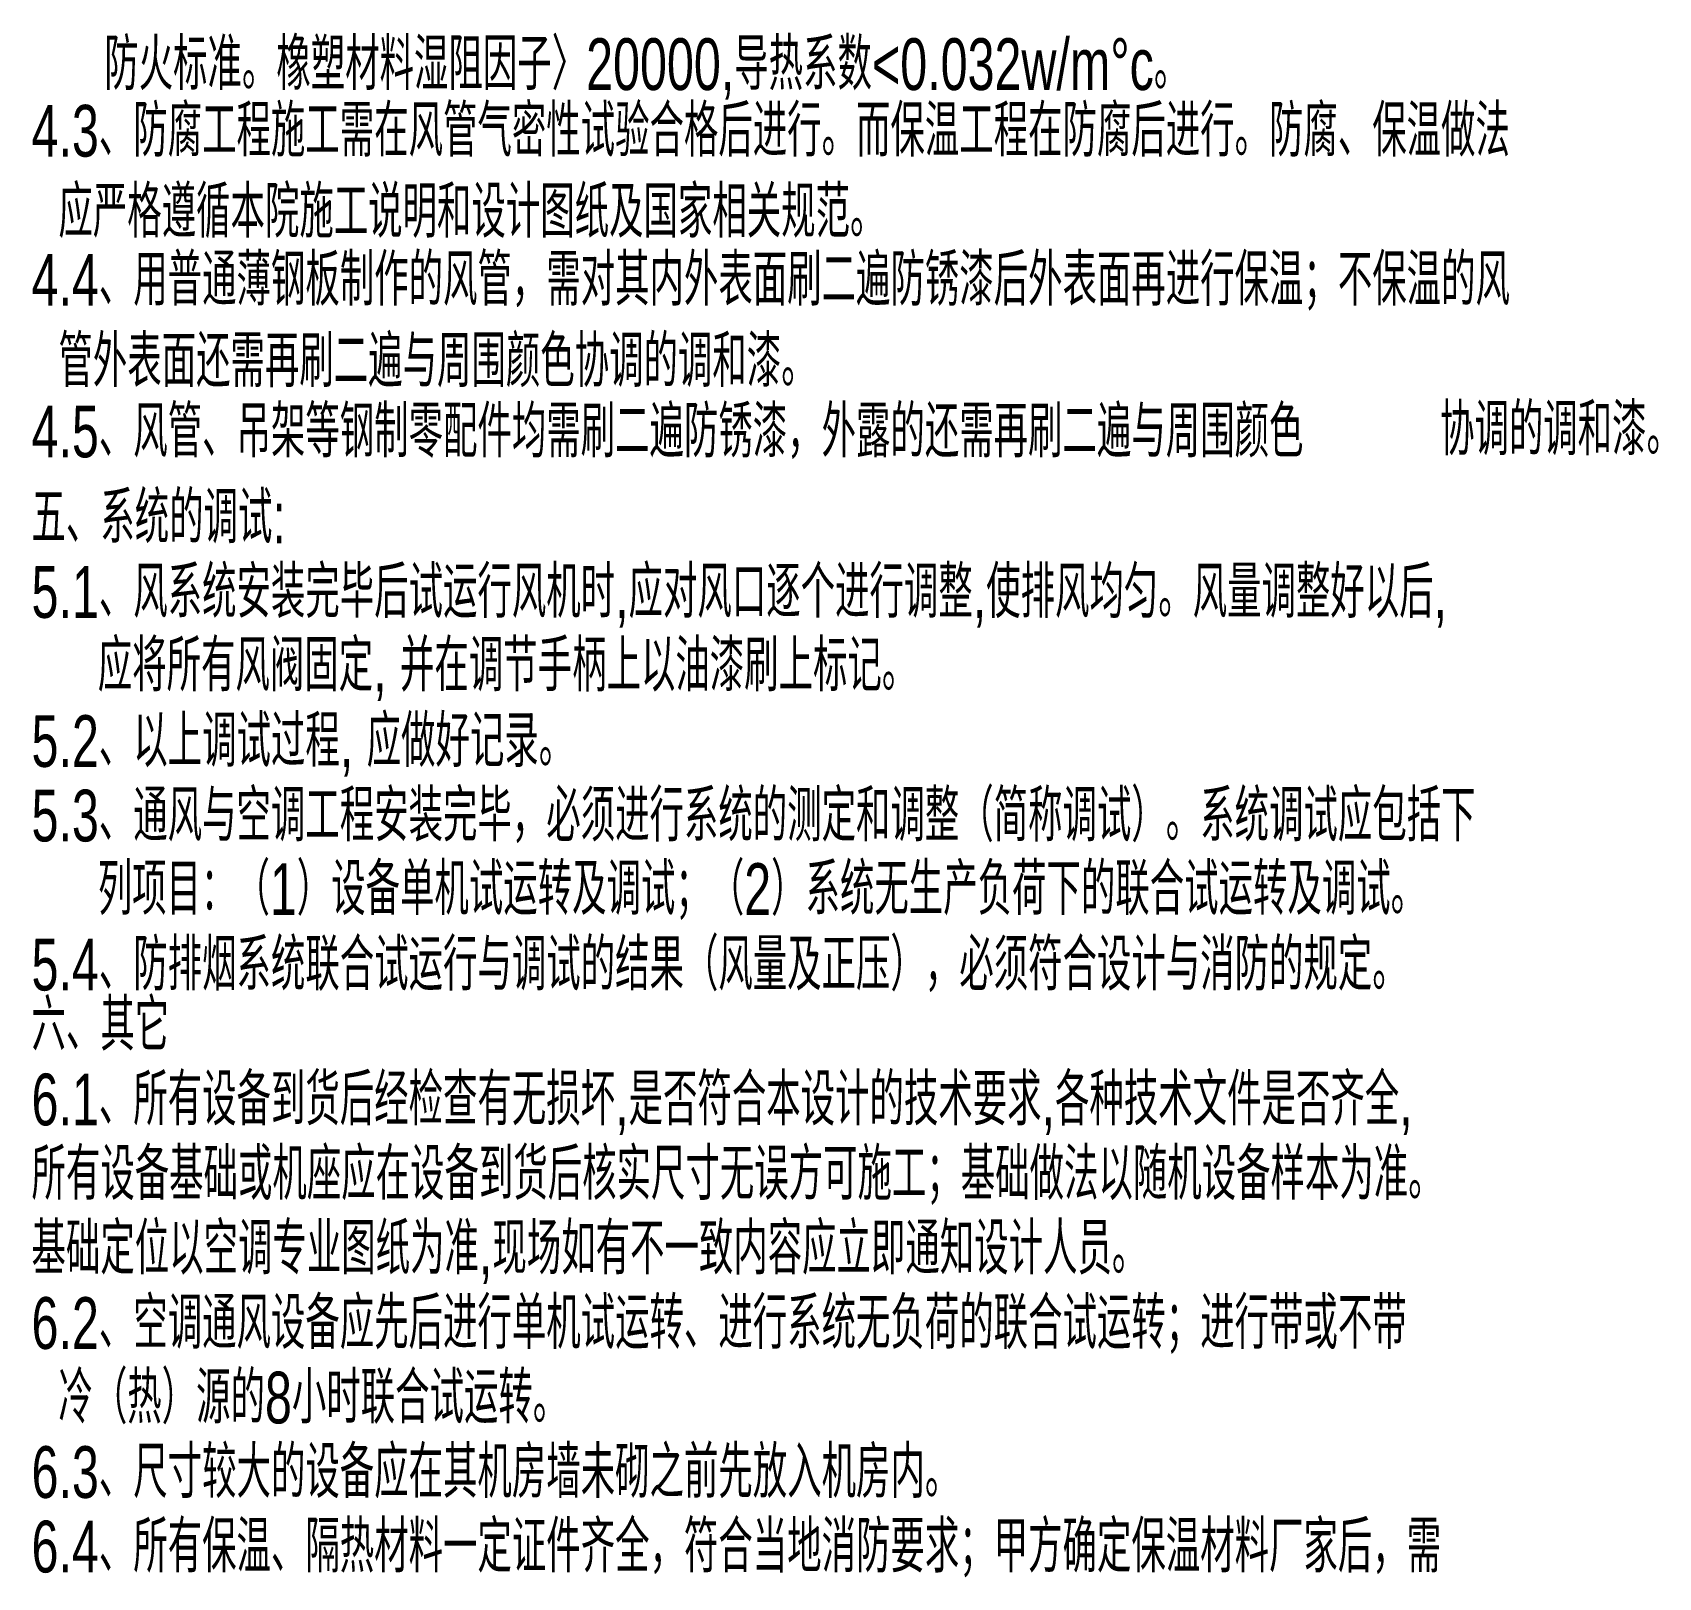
# Model space of a CAD drawing. Extents: x 2246048 to 2442613, y -66234 to 220766.
# Drawn here: x 2330818 to 2346526, y 176154 to 191082 of the extents above; entities that cross this region are included whole.
import ezdxf

# ---------------------------------------------------------------- set-up
doc = ezdxf.new("R2010")
doc.units = 0
doc.header["$LTSCALE"] = 1000
doc.header["$MEASUREMENT"] = 0
doc.layers.add('ACS_TEXT', color=53, linetype='Continuous', lineweight=25)
doc.styles.add('WZ', font='hj.shx', dxfattribs={"width": 0.8, "bigfont": '1hztxt.shx'})

msp = doc.modelspace()

# ---------------------------------------------------------------- texts
at = {"layer": 'ACS_TEXT', "style": 'WZ', "width": 0.7}
for s, p in [('防火标准。橡塑材料湿阻因子〉20000,导热系数<0.032w/m%%Dc。', (2331510.903, 190526.24)), ('4.3、防腐工程施工需在风管气密性试验合格后进行。而保温工程在防腐后进行。防腐、保温做法', (2330808.158, 189882.805)), ('  应严格遵循本院施工说明和设计图纸及国家相关规范。', (2330808.158, 189099.489)), ('4.4、用普通薄钢板制作的风管，需对其内外表面刷二遍防锈漆后外表面再进行保温；不保温的风', (2330808.158, 188442.805)), ('  管外表面还需再刷二遍与周围颜色协调的调和漆。', (2330808.158, 187656.211)), ('4.5、风管、吊架等钢制零配件均需刷二遍防锈漆，外露的还需再刷二遍与周围颜色', (2330808.158, 186976.922)), ('  协调的调和漆。', (2344155.805, 186996.611)), ('五、系统的调试:', (2330808.158, 186145.942)), ('5.1、风系统安装完毕后试运行风机时,应对风口逐个进行调整,使排风均匀。风量调整好以后, ', (2330808.158, 185425.942)), ('应将所有风阀固定, 并在调节手柄上以油漆刷上标记。', (2331448.14, 184715.889)), ('5.2、以上调试过程, 应做好记录。', (2330808.158, 183985.942)), ('5.3、通风与空调工程安装完毕，必须进行系统的测定和调整（简称调试）。系统调试应包括下', (2330808.158, 183265.942)), ('列项目：（1）设备单机试运转及调试；（2）系统无生产负荷下的联合试运转及调试。', (2331448.14, 182555.889)), ('5.4、防排烟系统联合试运行与调试的结果（风量及正压），必须符合设计与消防的规定。', (2330808.158, 181825.942)), ('六、其它', (2330808.158, 181242.805)), ('6.1、所有设备到货后经检查有无损坏,是否符合本设计的技术要求,各种技术文件是否齐全,', (2330808.158, 180522.805)), ('所有设备基础或机座应在设备到货后核实尺寸无误方可施工；基础做法以随机设备样本为准。', (2330808.158, 179802.805)), ('基础定位以空调专业图纸为准,现场如有不一致内容应立即通知设计人员。', (2330808.158, 179082.805)), ('6.2、空调通风设备应先后进行单机试运转、进行系统无负荷的联合试运转；进行带或不带', (2330808.158, 178362.805)), ('  冷（热）源的8小时联合试运转。', (2330808.158, 177642.805)), ('6.3、尺寸较大的设备应在其机房墙未砌之前先放入机房内。', (2330808.158, 176922.805)), ('6.4、所有保温、隔热材料一定证件齐全，符合当地消防要求；甲方确定保温材料厂家后，需', (2330808.158, 176202.805))]:
    msp.add_text(s, height=500, dxfattribs=at).set_placement(p)

doc.saveas('drawing.dxf')
